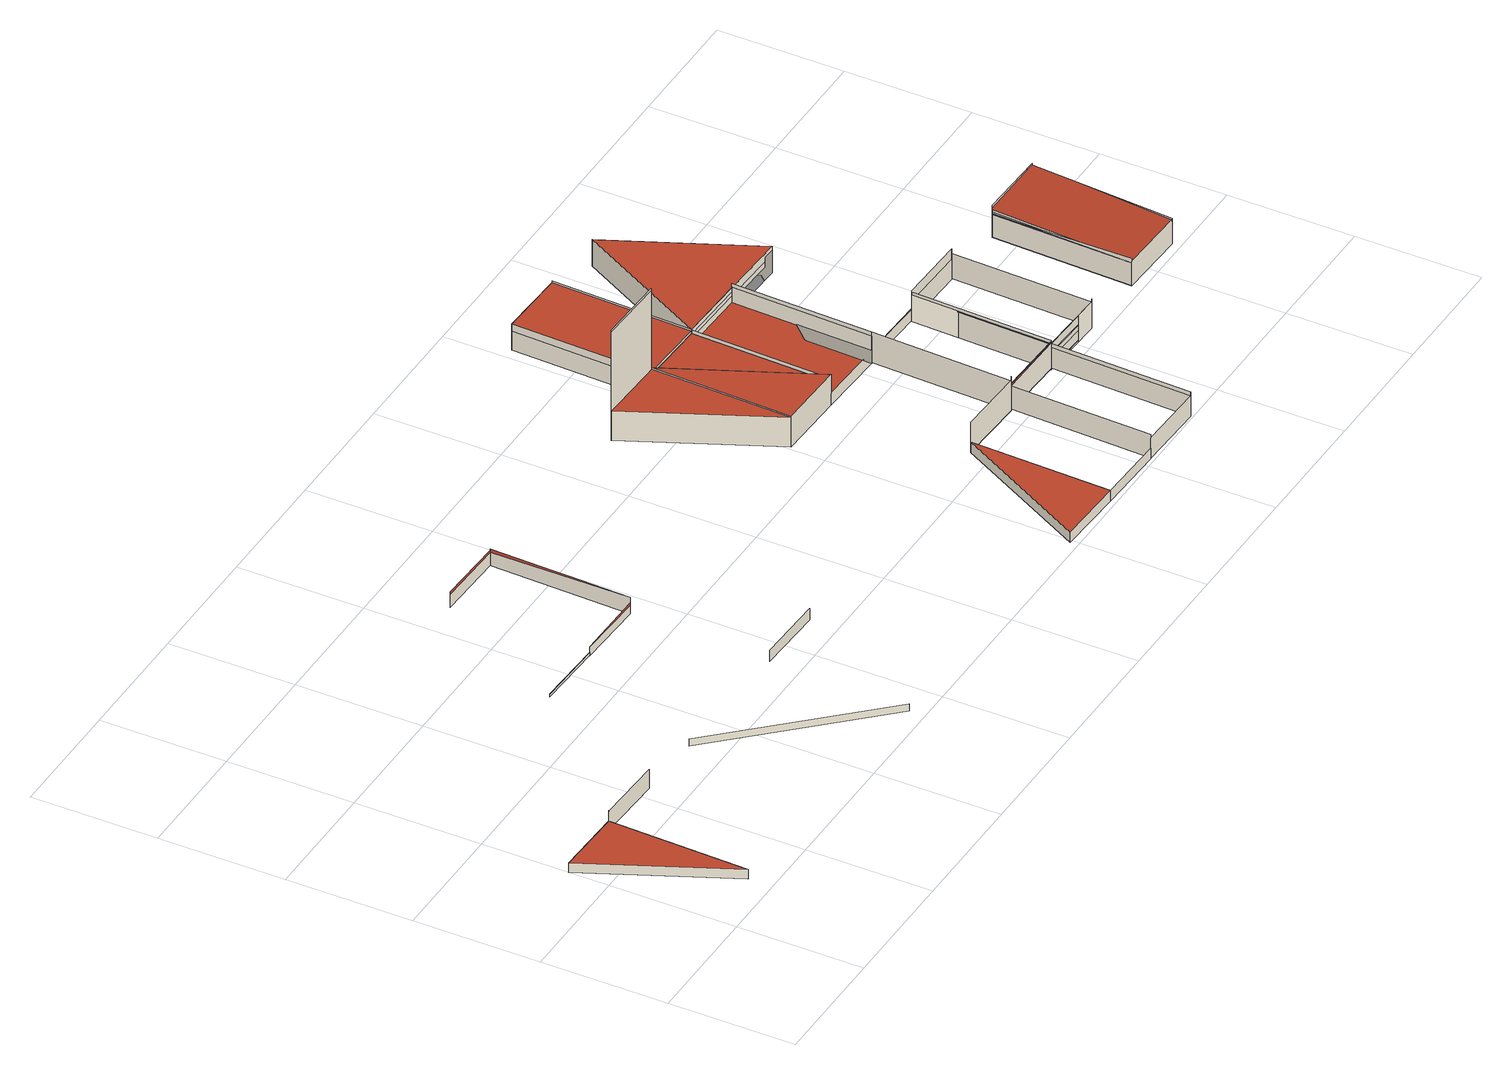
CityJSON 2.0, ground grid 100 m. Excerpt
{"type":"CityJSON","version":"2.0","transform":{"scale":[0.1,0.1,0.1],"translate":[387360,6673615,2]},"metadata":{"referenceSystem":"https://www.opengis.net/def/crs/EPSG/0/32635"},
"CityObjects":{
"building1":{"type":"Building","attributes":{"measuredHeight":21.5,"roofType":"3500;1000","storeysAboveGround":3,"yearOfConstruction":2009,"class":"Lämpö- ja kylmäenergian tuotantorakennukset","function":"Voimalaitosrakennukset","usage":"Lämpökeskus","VTJ_PRT":"103142257K","RATU":50423},"address":[{"CountryName":"Finland","LocalityName":"Helsinki","ThoroughfareNumber":"13","ThoroughfareName":"Vilhonvuorenkatu","PostalCode":"00540"}],"geometry":[{"type":"MultiSurface","lod":"2","boundaries":[[[0,1,2]],[[3,4,5,6,7]],[[8,1,0,9]],[[10,5,2]],[[5,10,6]],[[6,10,2]],[[3,7,11]],[[7,6,2]],[[3,12,4]],[[11,13,14,15]],[[8,9,11,15,11]],[[11,13,7]],[[11,12,3]],[[11,4,12]],[[2,5,4,7]],[[11,7,4]],[[8,11,7,2,1]],[[11,9,0,2,7]]],"semantics":{"surfaces":[{"type":"RoofSurface","ZMax":8,"Area":368.4,"ZMin":8,"ZMinASL":10.7,"RoofPitch":90,"ZMaxASL":10.7,"RoofOrientation":-1},{"type":"RoofSurface","ZMax":18,"Area":629.1,"ZMin":17.3,"ZMinASL":20,"RoofPitch":87.2,"ZMaxASL":20.7,"RoofOrientation":131.8},{"type":"WallSurface","ZMax":8,"ZMin":-0.1,"ZMinASL":3,"Area":186.1,"ZMaxASL":10.7},{"type":"WallSurface","ZMax":21.5,"ZMin":8,"ZMinASL":11,"Area":75.5,"ZMaxASL":24.1},{"type":"WallSurface","ZMax":21.5,"ZMin":17.6,"ZMinASL":20,"Area":13.1,"ZMaxASL":24.1},{"type":"WallSurface","ZMax":17.7,"ZMin":-0.1,"ZMinASL":3,"Area":143.8,"ZMaxASL":20.4},{"type":"WallSurface","ZMax":17.6,"ZMin":8,"ZMinASL":11,"Area":61,"ZMaxASL":20.3},{"type":"WallSurface","ZMax":21.5,"ZMin":17.7,"ZMinASL":20,"Area":21.4,"ZMaxASL":24.2},{"type":"WallSurface","ZMax":16.4,"ZMin":-0.1,"ZMinASL":3,"Area":114.9,"ZMaxASL":19},{"type":"GroundSurface","Area":1730.9,"ZMin":-0.1,"ZMinASL":2.6},{"type":"WallSurface","ZMax":17.3,"ZMin":-0.1,"ZMinASL":3,"Area":115.8,"ZMaxASL":20},{"type":"WallSurface","ZMax":21.5,"ZMin":-0.1,"ZMinASL":3,"Area":67.3,"ZMaxASL":24.2},{"type":"WallSurface","ZMax":21.5,"ZMin":-0.1,"ZMinASL":3,"Area":67.6,"ZMaxASL":24.2},{"type":"WallSurface","ZMax":18,"ZMin":8,"ZMinASL":11,"Area":178.8,"ZMaxASL":20.7},{"type":"WallSurface","ZMax":18,"ZMin":-0.1,"ZMinASL":3,"Area":252.4,"ZMaxASL":20.7},{"type":"WallSurface","ZMax":17.3,"ZMin":-0.1,"ZMinASL":3,"Area":682.7,"ZMaxASL":20},{"type":"WallSurface","ZMax":17.3,"ZMin":-0.1,"ZMinASL":3,"Area":877,"ZMaxASL":20}],"values":[0,1,2,3,4,3,5,6,7,8,9,10,11,12,13,14,15,16]}}]},
"building2":{"type":"Building","attributes":{"measuredHeight":97.2,"roofType":"1000","yearOfConstruction":2026,"usage":"Muu rakennus","RATU":0},"address":[{"CountryName":"Finland","LocalityName":"Helsinki"}]},
"building3":{"type":"Building","attributes":{"measuredHeight":3,"roofType":"1000","yearOfConstruction":2025,"usage":"Varastorakennus","RATU":0},"address":[{"CountryName":"Finland","LocalityName":"Helsinki"}],"geometry":[{"type":"MultiSurface","lod":"2","boundaries":[[[16,17,18,19]]],"semantics":{"surfaces":[{"type":"WallSurface","ZMax":3,"ZMin":0,"ZMinASL":3,"Area":7.4,"ZMaxASL":5.7}],"values":[0]}}]},
"building4":{"type":"Building","attributes":{"measuredHeight":9.9,"roofType":"1000","storeysAboveGround":2,"yearOfConstruction":2019,"class":"Energiansiirtorakennukset","function":"Voimalaitosrakennukset","usage":"Muu rakennus","VTJ_PRT":"1008670294","RATU":60911},"address":[{"CountryName":"Finland","LocalityName":"Helsinki","ThoroughfareNumber":"2","ThoroughfareName":"Parrukatu","PostalCode":"00540"}]},
"building5":{"type":"Building","attributes":{"measuredHeight":6.2,"roofType":"1000","storeysAboveGround":2,"yearOfConstruction":1979,"yearOfDemolition":2017,"function":"Kulkuneuvojen suoja- ja huoltorakennukset","VTJ_PRT":"103142249A","RATU":1915},"address":[{"CountryName":"Finland","LocalityName":"Helsinki"}],"geometry":[{"type":"MultiSurface","lod":"2","boundaries":[[[20,21,22,23]]],"semantics":{"surfaces":[{"type":"WallSurface"}],"values":[0]}}]},
"building6":{"type":"Building","attributes":{"measuredHeight":2.9,"roofType":"3200","yearOfConstruction":2012,"usage":"Parakki","RATU":0},"address":[{"CountryName":"Finland","LocalityName":"Helsinki"}],"geometry":[{"type":"MultiSurface","lod":"2","boundaries":[[[24,25,26]],[[27,26,25,28]]],"semantics":{"surfaces":[{"type":"RoofSurface","ZMax":2.9,"Area":8,"ZMin":2.5,"ZMinASL":5.8,"RoofPitch":72.1,"ZMaxASL":6.3,"RoofOrientation":7.4},{"type":"WallSurface","ZMax":2.5,"ZMin":0,"ZMinASL":3,"Area":18.1,"ZMaxASL":5.8}],"values":[0,1]}}]},
"building7":{"type":"Building","attributes":{"measuredHeight":9.7,"roofType":"3500","storeysAboveGround":2,"yearOfConstruction":1958,"class":"Teollisuus- ja pienteollisuustalot","function":"Teollisuus- ja pienteollisuustalot","usage":"Pienteollisuusrakennus","VTJ_PRT":"103142237X","RATU":1904},"address":[{"CountryName":"Finland","LocalityName":"Helsinki","ThoroughfareNumber":"1","ThoroughfareName":"Kaasutehtaankatu","PostalCode":"00540"}],"geometry":[{"type":"Solid","lod":"2","boundaries":[[[[29,30,31]],[[30,32,33,34,29]],[[31,29,34,29]],[[32,35,33]],[[29,30,29,34]],[[30,31,35,32]],[[35,31,29,34,33]]]],"semantics":{"surfaces":[{"type":"WallSurface"},{"type":"RoofSurface"}],"values":[[0,1,0,0,1,0,0]]}}]},
"building8":{"type":"Building","attributes":{"measuredHeight":7.7,"roofType":"1000","storeysAboveGround":2,"yearOfConstruction":1939,"class":"Muut kokoontumisrakennukset","function":"Muut kokoontumisrakennukset","usage":"Muu rakennus","VTJ_PRT":"103142238Y","RATU":1905},"address":[{"CountryName":"Finland","LocalityName":"Helsinki","ThoroughfareNumber":"1","ThoroughfareName":"Kaasutehtaankatu","PostalCode":"00540"}],"geometry":[{"type":"MultiSurface","lod":"2","boundaries":[[[36,37,38,39]]],"semantics":{"surfaces":[{"type":"WallSurface"}],"values":[0]}}]},
"building9":{"type":"Building","attributes":{"measuredHeight":9.7,"roofType":"1000","storeysAboveGround":3,"yearOfConstruction":2021,"yearOfDemolition":2021,"function":"Muut teollisuuden tuotantorakennukset","VTJ_PRT":"103142250B","RATU":1916},"address":[{"CountryName":"Finland","LocalityName":"Helsinki"}],"geometry":[{"type":"MultiSurface","lod":"2","boundaries":[[[40,41,42,43]]],"semantics":{"surfaces":[{"type":"WallSurface"}],"values":[0]}}]},
"building10":{"type":"Building","attributes":{"measuredHeight":14.3,"roofType":"3500","storeysAboveGround":4,"yearOfConstruction":1908,"class":"Muut kokoontumisrakennukset","function":"Teatterit, konsertti- ja kongressitalot, oopperat","usage":"Muu rakennus","VTJ_PRT":"103142233T","RATU":1900},"address":[{"CountryName":"Finland","LocalityName":"Helsinki","ThoroughfareNumber":"1","ThoroughfareName":"Kaasutehtaankatu","PostalCode":"00540"}],"geometry":[{"type":"Solid","lod":"2","boundaries":[[[[31,44,45,46,47]],[[48,45,44]],[[46,45,48,49]],[[50,47,46,49]],[[31,44,51,44]],[[52,53,54,55]],[[52,55,54,56]],[[31,47,50,44]],[[51,44,50,52,56]],[[50,49,48,52,55,52]],[[51,56,54,53]],[[44,51,53,52,48]]]],"semantics":{"surfaces":[{"type":"WallSurface"},{"type":"RoofSurface"},{"type":"GroundSurface"}],"values":[[0,0,1,1,2,1,1,0,0,0,0,0]]}}]},
"building11":{"type":"Building","attributes":{"measuredHeight":14.1,"roofType":"3500;3200","storeysAboveGround":2,"yearOfConstruction":1960,"class":"Toimistorakennukset","function":"Toimistorakennukset","usage":"Toimistorakennus","VTJ_PRT":"1031422489","RATU":1914},"address":[{"CountryName":"Finland","LocalityName":"Helsinki","ThoroughfareNumber":"1","ThoroughfareName":"Kaasutehtaankatu","PostalCode":"00540"}],"geometry":[{"type":"MultiSurface","lod":"2","boundaries":[[[57,58,59,60,61,62,63,64]],[[65,66,45]],[[67,45,66]],[[62,61,68,63,69,63]],[[59,70,69,71]],[[64,72,66]],[[58,52,73]],[[73,52,58,73,72,64]],[[70,66,69]],[[74,65,66]],[[55,74,66,75,76]],[[77,78,76,75]],[[52,59,57]],[[72,59,52]],[[52,57,73,58]],[[65,50,66]],[[65,74,79,80,81,79,45,65,45,67]],[[71,69,82,83,71,60,84,61,60]],[[81,78,77,85,79]],[[68,61,84,60,71,83,82,69,50,86,55,87,88,81,80,79,74,63]],[[65,67,66]],[[77,65,66]],[[58,73,64,66]],[[58,73,64,63,69,66]],[[59,58,57]],[[85,77,75,79]],[[79,75,66,45]],[[66,70,59,72]],[[66,72,52,58]],[[63,74,66]],[[71,60,59]],[[58,66,73]],[[69,63,66]],[[66,50,69]],[[72,73,66]],[[57,52,57,64,73]],[[88,87,55,86,50,65,77,65,74,55,76,78,81]]],"semantics":{"surfaces":[{"type":"WallSurface"},{"type":"RoofSurface"}],"values":[0,0,0,1,0,0,1,1,0,0,0,0,1,1,1,0,1,1,0,0,0,0,0,0,1,1,0,0,0,0,1,0,0,0,0,1,1]}}]},
"building12":{"type":"Building","attributes":{"measuredHeight":9,"roofType":"1000","storeysAboveGround":3,"yearOfConstruction":2015,"class":"Yleissivistävien oppilaitosten rakennukset","function":"Peruskoulut, lukiot ja muut","usage":"Opetusrakennus","VTJ_PRT":"1019028900","RATU":61059},"address":[{"CountryName":"Finland","LocalityName":"Helsinki","ThoroughfareNumber":"1","ThoroughfareName":"Polariksenkatu","PostalCode":"00540"}],"geometry":[{"type":"MultiSurface","lod":"2","boundaries":[[[89,90,91,92]],[[89,93,94,92]],[[92,91,92,91,92,94,95]],[[93,96,95,94]],[[96,93,89,90,89,90,89]],[[96,89,92,95]]],"semantics":{"surfaces":[{"type":"WallSurface"},{"type":"GroundSurface"},{"type":"RoofSurface"}],"values":[0,0,1,0,2,0]}}]},
"building13":{"type":"Building","attributes":{"measuredHeight":93.9,"roofType":"1000","storeysAboveGround":21,"yearOfConstruction":2023,"class":"Asuinkerrostalot","function":"Muut kerrostalot","usage":"Asuinrakennus","VTJ_PRT":"1039719628","RATU":71231},"address":[{"CountryName":"Finland","LocalityName":"Helsinki","ThoroughfareNumber":"3","ThoroughfareName":"Hermannin rantatie","PostalCode":"00540"}],"geometry":[{"type":"MultiSurface","lod":"2","boundaries":[[[97,98,99]],[[100,101,102,98]],[[97,98,102]],[[101,103,97,102]],[[97,103,101,100,98]]],"semantics":{"surfaces":[{"type":"WallSurface","ZMax":92.5,"ZMin":0,"ZMinASL":4,"Area":341.3,"ZMaxASL":96.2},{"type":"WallSurface","ZMax":93.9,"ZMin":92.5,"ZMinASL":96,"Area":34.6,"ZMaxASL":97.6},{"type":"WallSurface","ZMax":93.9,"ZMin":0,"ZMinASL":4,"Area":800.2,"ZMaxASL":97.6},{"type":"WallSurface","ZMax":93.9,"ZMin":0,"ZMinASL":4,"Area":2327.1,"ZMaxASL":97.6},{"type":"WallSurface","ZMax":93.9,"ZMin":0,"ZMinASL":4,"Area":2808.5,"ZMaxASL":97.6}],"values":[0,1,2,3,4]}}]},
"building14":{"type":"Building","attributes":{"measuredHeight":2.5,"roofType":"1000","yearOfConstruction":2018,"yearOfDemolition":2018,"RATU":0},"address":[{"CountryName":"Finland","LocalityName":"Helsinki"}]},
"building15":{"type":"Building","attributes":{"measuredHeight":25.8,"roofType":"1000","storeysAboveGround":7,"yearOfConstruction":2013,"class":"Asuinkerrostalot","function":"Muut kerrostalot","usage":"Asuinrakennus","VTJ_PRT":"101589033K","RATU":57968},"address":[{"CountryName":"Finland","LocalityName":"Helsinki","ThoroughfareNumber":"1","ThoroughfareName":"Antareksenkatu","PostalCode":"00540"}],"geometry":[{"type":"Solid","lod":"2","boundaries":[[[[104,105,106]],[[107,106,108,105]],[[109,104,110,107,111,112]],[[104,106,107,110]],[[104,107,105]],[[106,113,114,112]],[[111,107,113,106,112]],[[106,105,108]],[[104,109,114,113,107]],[[109,112,114]]]],"semantics":{"surfaces":[{"type":"WallSurface"}],"values":[[0,0,0,0,0,0,0,0,0,0]]}}]},
"building16":{"type":"Building","attributes":{"measuredHeight":20,"roofType":"1000","storeysAboveGround":6,"yearOfConstruction":2012,"class":"Asuinkerrostalot","function":"Muut kerrostalot","usage":"Asuinrakennus","VTJ_PRT":"103151890A","RATU":57818},"address":[{"CountryName":"Finland","LocalityName":"Helsinki","ThoroughfareNumber":"3","ThoroughfareName":"Antareksenkatu","PostalCode":"00540"}],"geometry":[{"type":"Solid","lod":"2","boundaries":[[[[115,116,117,118]],[[119,117,116,120]],[[118,119,120,115]],[[118,117,119]],[[115,120,116]]]],"semantics":{"surfaces":[{"type":"WallSurface"}],"values":[[0,0,0,0,0]]}}]},
"building17":{"type":"Building","attributes":{"measuredHeight":2.5,"roofType":"1000","yearOfConstruction":2020,"yearOfDemolition":2025,"usage":"Muu rakennus","RATU":0},"address":[{"CountryName":"Finland","LocalityName":"Helsinki"}],"geometry":[{"type":"MultiSurface","lod":"2","boundaries":[[[121,122,121,123]]],"semantics":{"surfaces":[{"type":"WallSurface"}],"values":[0]}}]},
"building18":{"type":"Building","attributes":{"measuredHeight":29.8,"roofType":"1000","storeysAboveGround":8,"yearOfConstruction":2015,"class":"Asuinkerrostalot","function":"Muut kerrostalot","usage":"Asuinrakennus","VTJ_PRT":"101902888X","RATU":60684},"address":[{"CountryName":"Finland","LocalityName":"Helsinki","ThoroughfareNumber":"8","ThoroughfareName":"Arielinkatu","PostalCode":"00540"}],"geometry":[{"type":"MultiSurface","lod":"2","boundaries":[[[124,125,126]],[[124,127,128,129,130]],[[130,126,124]],[[124,129,126]],[[126,130,129]],[[131,132,129,124]],[[131,124,127,124]],[[124,129,128,127]],[[131,124,126,129,132]]],"semantics":{"surfaces":[{"type":"WallSurface"},{"type":"GroundSurface"}],"values":[0,0,0,0,0,0,1,0,0]}}]},
"building19":{"type":"Building","attributes":{"measuredHeight":20.3,"roofType":"1000","storeysAboveGround":6,"yearOfConstruction":2012,"class":"Asuinkerrostalot","function":"Muut kerrostalot","usage":"Asuinrakennus","VTJ_PRT":"103151890A","RATU":57818},"address":[{"CountryName":"Finland","LocalityName":"Helsinki","ThoroughfareNumber":"3","ThoroughfareName":"Antareksenkatu","PostalCode":"00540"}],"geometry":[{"type":"MultiSurface","lod":"2","boundaries":[[[133,116,120]]],"semantics":{"surfaces":[{"type":"WallSurface"}],"values":[0]}}]},
"building20":{"type":"Building","attributes":{"measuredHeight":3.4,"roofType":"1000","yearOfConstruction":2011,"usage":"Muuntamo","RATU":0},"address":[{"CountryName":"Finland","LocalityName":"Helsinki"}],"geometry":[{"type":"MultiSurface","lod":"2","boundaries":[[[134,135,136]]],"semantics":{"surfaces":[{"type":"WallSurface","ZMax":3.4,"ZMin":0,"ZMinASL":5,"Area":8.1,"ZMaxASL":8.1}],"values":[0]}}]},
"building21":{"type":"Building","attributes":{"measuredHeight":21.2,"roofType":"1000","storeysAboveGround":5,"yearOfConstruction":2013,"class":"Asuinkerrostalot","function":"Luhtitalot","usage":"Asuinrakennus","VTJ_PRT":"103423482B","RATU":59082},"address":[{"CountryName":"Finland","LocalityName":"Helsinki","ThoroughfareNumber":"4","ThoroughfareName":"Junonkatu","PostalCode":"00540"}],"geometry":[{"type":"MultiSurface","lod":"2","boundaries":[[[137,138,139,140,141,142,141]],[[137,141,143,144]],[[144,137,144,137,144,137,138,137]],[[140,139,145,141]],[[141,146,141,145,137]],[[137,141,140,138]],[[141,143,141,140,141,140,141,143,141,143]],[[142,141,137]],[[137,145,139,138]]],"semantics":{"surfaces":[{"type":"WallSurface"},{"type":"GroundSurface"},{"type":"RoofSurface"}],"values":[0,0,1,0,0,0,2,0,0]}}]},
"building22":{"type":"Building","attributes":{"measuredHeight":30.9,"roofType":"1000;2100;3500","storeysAboveGround":4,"yearOfConstruction":2018,"class":"Kauppakeskukset ja liike- ja tavaratalot","function":"Liike- ja tavaratalot, kauppakeskukset","usage":"Liikerakennus","VTJ_PRT":"103201974X","RATU":59766},"address":[{"CountryName":"Finland","LocalityName":"Helsinki","ThoroughfareNumber":"5","ThoroughfareName":"Hermannin rantatie","PostalCode":"00580"}],"geometry":[{"type":"MultiSurface","lod":"2","boundaries":[[[147,148,149,150]],[[151,152,153]],[[154,155,156,157]],[[158,159,160,161,162,163,164,165]],[[166,167,168,169]],[[170,165,171]],[[165,153,158,159]],[[172,173,174]],[[175,176,177,178,179]],[[180,157,170,181,182]],[[162,161,183,184,185,186]],[[187,188,189,190,151]],[[191,192,193]],[[159,158,194]],[[182,195,196,197]],[[162,186,176]],[[191,198,199,169]],[[186,185,184,200,201,176]],[[150,149,202]],[[180,197,172,174]],[[203,171,165,164]],[[158,165,170,157]],[[204,202,158,165]],[[205,154,157,158,157,180,174,206,207,208,158,209,190]],[[210,211,212,175,179,178,207,206]],[[157,213,202,158]],[[176,211,214]],[[176,175,179,177]],[[182,197,180]],[[202,215,202,213]],[[181,195,182]],[[216,217,218,192]],[[211,176,201,200]],[[219,220,206]],[[221,204,165]],[[155,154,205,190,189,222,167,166,223,198,191,193,192,224,225,216]],[[155,147,150,156]],[[187,151,153,226]],[[216,192,148,147,155]],[[167,222,162,168]],[[203,211,200,210,206]],[[174,173,219,206]],[[163,162,176]],[[164,163,214,211,203]],[[157,156,227]],[[169,199,223,166]],[[163,176,214]],[[196,219,173,172]],[[220,171,203,206]],[[208,228,194,158]],[[197,196,172]],[[209,152,151,190]],[[227,156,213,229]],[[219,171,220]],[[158,153,152,209]],[[183,161,160,212,211]],[[150,202,213,156]],[[221,202,204]],[[200,184,211,210]],[[219,196,171]],[[227,229,213,157]],[[202,169,199,169,168,162,161,226,153,158]],[[222,189,188,161]],[[222,161,162]],[[159,230,179,175,179,175]],[[177,179,230,228,208,207,178]],[[195,181,170,171,196]],[[226,161,188,187]],[[215,148,192,191,169,202]],[[159,194,228,230]],[[216,225,224,192,218,217]],[[198,223,199]],[[148,215,202,149]],[[202,221,165,158]],[[160,159,175,212]],[[183,211,184]]],"semantics":{"surfaces":[{"type":"WallSurface"},{"type":"RoofSurface"},{"type":"GroundSurface"}],"values":[0,1,0,0,0,1,0,0,0,0,1,0,0,0,0,1,0,0,0,0,0,0,0,2,0,0,0,0,0,1,1,0,1,0,0,0,1,0,0,1,0,0,1,0,0,0,1,0,0,0,1,0,0,0,0,0,0,0,1,0,0,0,1,1,1,0,0,0,0,0,0,1,0,0,0,0]}}]},
"building23":{"type":"Building","attributes":{"measuredHeight":21.8,"roofType":"1000","storeysAboveGround":6,"yearOfConstruction":2015,"class":"Asuinkerrostalot","function":"Muut kerrostalot","usage":"Asuinrakennus","VTJ_PRT":"101902887W","RATU":60683},"address":[{"CountryName":"Finland","LocalityName":"Helsinki","ThoroughfareNumber":"1","ThoroughfareName":"Junonkatu","PostalCode":"00540"}],"geometry":[{"type":"Solid","lod":"2","boundaries":[[[[231,232,233]],[[231,233,234]],[[235,234,232]],[[231,234,235,236]],[[232,234,233]],[[231,236,235,232]]]],"semantics":{"surfaces":[{"type":"WallSurface"},{"type":"RoofSurface"}],"values":[[0,0,1,0,0,0]]}}]},
"building24":{"type":"Building","attributes":{"measuredHeight":23.7,"roofType":"1000","storeysAboveGround":6,"yearOfConstruction":2015,"class":"Asuinkerrostalot","function":"Muut kerrostalot","usage":"Asuinrakennus","VTJ_PRT":"101902887W","RATU":60683},"address":[{"CountryName":"Finland","LocalityName":"Helsinki","ThoroughfareNumber":"1","ThoroughfareName":"Junonkatu","PostalCode":"00540"}],"geometry":[{"type":"Solid","lod":"2","boundaries":[[[[237,238,239,130,240]],[[239,241,242,243,130]],[[242,241,238]],[[243,244,130]],[[238,243,242]],[[241,239,238]],[[130,244,240]],[[238,237,240,244,243]]]],"semantics":{"surfaces":[{"type":"WallSurface"},{"type":"RoofSurface"}],"values":[[0,1,0,1,0,0,0,0]]}}]},
"building25":{"type":"Building","attributes":{"measuredHeight":11.9,"roofType":"1000","storeysAboveGround":3,"yearOfConstruction":2014,"class":"Omakotitalot","function":"Yhden asunnon talot","usage":"Asuinrakennus","VTJ_PRT":"1022464353","RATU":59379},"address":[{"CountryName":"Finland","LocalityName":"Helsinki","ThoroughfareNumber":"8","ThoroughfareName":"Antareksenkatu","PostalCode":"00540"}],"geometry":[{"type":"Solid","lod":"2","boundaries":[[[[245,246,247]],[[247,246,248]],[[245,247,248]],[[248,246,245]]]],"semantics":{"surfaces":[{"type":"WallSurface"}],"values":[[0,0,0,0]]}}]},
"building26":{"type":"Building","attributes":{"measuredHeight":0.1,"roofType":"1000","storeysAboveGround":2,"yearOfConstruction":2019,"class":"Lasten päiväkodit","function":"Lasten päiväkodit","usage":"Päiväkoti","VTJ_PRT":"1037724446","RATU":68091},"address":[{"CountryName":"Finland","LocalityName":"Helsinki","ThoroughfareNumber":"6","ThoroughfareName":"Arielinkatu","PostalCode":"00540"}],"geometry":[{"type":"Solid","lod":"2","boundaries":[[[[249,250,251,252,253]],[[251,254,250,252]],[[250,254,250,249]],[[250,254,251]],[[253,252,250,249]]]],"semantics":{"surfaces":[{"type":"WallSurface"},{"type":"RoofSurface"}],"values":[[0,1,0,1,0]]}}]},
"building27":{"type":"Building","attributes":{"measuredHeight":11.8,"roofType":"1000","storeysAboveGround":3,"yearOfConstruction":2014,"class":"Omakotitalot","function":"Yhden asunnon talot","usage":"Asuinrakennus","VTJ_PRT":"1022464375","RATU":59381},"address":[{"CountryName":"Finland","LocalityName":"Helsinki","ThoroughfareNumber":"12","ThoroughfareName":"Antareksenkatu","PostalCode":"00540"}],"geometry":[{"type":"MultiSurface","lod":"2","boundaries":[[[255,256,257,246,258]],[[257,256,247,246]],[[258,246,247,256,255]]],"semantics":{"surfaces":[{"type":"WallSurface"}],"values":[0,0,0]}}]},
"building28":{"type":"Building","attributes":{"measuredHeight":20.7,"roofType":"1000","storeysAboveGround":6,"yearOfConstruction":2013,"class":"Asuinkerrostalot","function":"Muut kerrostalot","usage":"Asuin- ja liikerakennus","VTJ_PRT":"103305566L","RATU":58676},"address":[{"CountryName":"Finland","LocalityName":"Helsinki","ThoroughfareNumber":"4","ThoroughfareName":"Antareksenkatu","PostalCode":"00540"}],"geometry":[{"type":"MultiSurface","lod":"2","boundaries":[[[259,260,261]],[[259,260,262]],[[263,264,265,264,265,264]],[[266,259,267,264,263]],[[266,263,264]],[[259,266,264,265,264,265,264,267]],[[266,263,262,259]]],"semantics":{"surfaces":[{"type":"WallSurface"}],"values":[0,0,0,0,0,0,0]}}]},
"building29":{"type":"Building","attributes":{"measuredHeight":11.9,"roofType":"1000","storeysAboveGround":3,"yearOfConstruction":2014,"class":"Omakotitalot","function":"Yhden asunnon talot","usage":"Asuinrakennus","VTJ_PRT":"1022464364","RATU":59380},"address":[{"CountryName":"Finland","LocalityName":"Helsinki","ThoroughfareNumber":"10","ThoroughfareName":"Antareksenkatu","PostalCode":"00540"}],"geometry":[{"type":"MultiSurface","lod":"2","boundaries":[[[268,256,247,246,245]],[[246,247,245]],[[245,247,256,268]]],"semantics":{"surfaces":[{"type":"WallSurface"}],"values":[0,0,0]}}]},
"building30":{"type":"Building","attributes":{"measuredHeight":11.8,"roofType":"1000","storeysAboveGround":3,"yearOfConstruction":2014,"class":"Omakotitalot","function":"Yhden asunnon talot","usage":"Asuinrakennus","VTJ_PRT":"1022464386","RATU":59382},"address":[{"CountryName":"Finland","LocalityName":"Helsinki","ThoroughfareNumber":"14","ThoroughfareName":"Antareksenkatu","PostalCode":"00540"}],"geometry":[{"type":"MultiSurface","lod":"2","boundaries":[[[256,257,268]],[[268,257,246,245]],[[245,246,257,256,268]]],"semantics":{"surfaces":[{"type":"WallSurface"}],"values":[0,0,0]}}]},
"building31":{"type":"Building","attributes":{"measuredHeight":0,"roofType":"1000","yearOfConstruction":2019,"usage":"Varastorakennus","RATU":0},"address":[{"CountryName":"Finland","LocalityName":"Helsinki"}],"geometry":[{"type":"MultiSurface","lod":"2","boundaries":[[[269,270,271]]],"semantics":{"surfaces":[{"type":"WallSurface"}],"values":[0]}}]},
"building32":{"type":"Building","attributes":{"measuredHeight":25.6,"roofType":"1000;2100;3200","storeysAboveGround":6,"yearOfConstruction":2012,"class":"Asuinkerrostalot","function":"Muut kerrostalot","usage":"Asuinrakennus","VTJ_PRT":"1031518888","RATU":57729},"address":[{"CountryName":"Finland","LocalityName":"Helsinki","ThoroughfareNumber":"16","ThoroughfareName":"Leonkatu","PostalCode":"00540"}],"geometry":[{"type":"MultiSurface","lod":"2","boundaries":[[[272,273,272,274]],[[275,276,272]],[[277,278,279,275]],[[277,278,277,280]],[[281,282,283]],[[275,284,285,286,277,274,272,273,287]],[[275,287,273,288,289,276]],[[279,281,283,262]],[[279,262,283]],[[290,278,277]],[[277,275,287,275]],[[286,285,284]],[[281,288,282]],[[276,289,288,281,279,283]],[[285,284,275]],[[274,277,275,272]],[[278,277,286,284,279]],[[276,283,262,283,282,288,273,272]],[[275,279,284]]],"semantics":{"surfaces":[{"type":"GroundSurface"},{"type":"WallSurface"},{"type":"RoofSurface"}],"values":[0,1,1,1,2,1,1,2,1,1,2,1,2,1,2,1,2,1,1]}}]},
"building33":{"type":"Building","attributes":{"measuredHeight":11.9,"roofType":"1000","storeysAboveGround":3,"yearOfConstruction":2013,"class":"Omakotitalot","function":"Yhden asunnon talot","usage":"Asuinrakennus","VTJ_PRT":"102553046S","RATU":59383},"address":[{"CountryName":"Finland","LocalityName":"Helsinki","ThoroughfareNumber":"16","ThoroughfareName":"Antareksenkatu","PostalCode":"00540"}],"geometry":[{"type":"MultiSurface","lod":"2","boundaries":[[[256,257,268]]],"semantics":{"surfaces":[{"type":"WallSurface"}],"values":[0]}}]},
"building34":{"type":"Building","attributes":{"measuredHeight":26.2,"roofType":"1000","storeysAboveGround":8,"yearOfConstruction":2012,"class":"Asuinkerrostalot","function":"Muut kerrostalot","usage":"Asuinrakennus","VTJ_PRT":"1030141204","RATU":58302},"address":[{"CountryName":"Finland","LocalityName":"Helsinki","ThoroughfareNumber":"2","ThoroughfareName":"Arielinkatu","PostalCode":"00540"}],"geometry":[{"type":"Solid","lod":"2","boundaries":[[[[291,292,293,294,295]],[[291,295,296]],[[292,294,293]],[[294,293,296,295]],[[292,291,296,293,297]],[[292,297,293,294]],[[292,293,297,293]]]],"semantics":{"surfaces":[{"type":"WallSurface"}],"values":[[0,0,0,0,0,0,0]]}}]},
"building35":{"type":"Building","attributes":{"measuredHeight":24.5,"roofType":"1000","storeysAboveGround":6,"yearOfConstruction":2012,"class":"Asuinkerrostalot","function":"Muut kerrostalot","usage":"Asuinrakennus","VTJ_PRT":"1031518877","RATU":57728},"address":[{"CountryName":"Finland","LocalityName":"Helsinki","ThoroughfareNumber":"10","ThoroughfareName":"Capellan puistotie","PostalCode":"00540"}],"geometry":[{"type":"MultiSurface","lod":"2","boundaries":[[[298,277,299,300]],[[298,301,277,301]],[[298,300,299,277,301]]],"semantics":{"surfaces":[{"type":"WallSurface"}],"values":[0,0,0]}}]},
"building36":{"type":"Building","attributes":{"measuredHeight":121.9,"roofType":"1000","storeysAboveGround":28,"yearOfConstruction":2021,"class":"Asuinkerrostalot","function":"Muut kerrostalot","usage":"Asuinrakennus","VTJ_PRT":"1028407651","RATU":62010},"address":[{"CountryName":"Finland","LocalityName":"Helsinki","ThoroughfareNumber":"10","ThoroughfareName":"Englantilaisaukio","PostalCode":"00580"}]},
"building37":{"type":"Building","attributes":{"measuredHeight":2,"roofType":"2100","yearOfConstruction":2013,"usage":"Varastorakennus"},"address":[{"CountryName":"Finland","LocalityName":"Helsinki"}],"geometry":[{"type":"MultiSurface","lod":"2","boundaries":[[[302,303,304]]],"semantics":{"surfaces":[{"type":"WallSurface"}],"values":[0]}}]},
"building38":{"type":"Building","attributes":{"measuredHeight":2,"roofType":"2100","yearOfConstruction":2013,"usage":"Varastorakennus"},"address":[{"CountryName":"Finland","LocalityName":"Helsinki"}],"geometry":[{"type":"Solid","lod":"2","boundaries":[[[[305,303,306]],[[302,303,305]],[[302,305,306]],[[303,302,306]]]],"semantics":{"surfaces":[{"type":"WallSurface"},{"type":"RoofSurface"}],"values":[[0,1,0,0]]}}]},
"building39":{"type":"Building","attributes":{"measuredHeight":3,"roofType":"1000","yearOfConstruction":2013,"usage":"Varastorakennus"},"address":[{"CountryName":"Finland","LocalityName":"Helsinki"}]},
"building40":{"type":"Building","attributes":{"measuredHeight":10,"roofType":"1000","yearOfConstruction":2023,"usage":"Parakki","RATU":0},"address":[{"CountryName":"Finland","LocalityName":"Helsinki"}]},
"building41":{"type":"Building","attributes":{"measuredHeight":27.1,"roofType":"2110;9993;1000","storeysAboveGround":8,"yearOfConstruction":2013,"class":"Asuinkerrostalot","function":"Muut kerrostalot","usage":"Asuinrakennus","VTJ_PRT":"103023724X","RATU":58145},"address":[{"CountryName":"Finland","LocalityName":"Helsinki","ThoroughfareNumber":"7","ThoroughfareName":"Capellan puistotie","PostalCode":"00540"}],"geometry":[{"type":"MultiSurface","lod":"2","boundaries":[[[307,308,309,310,311]],[[307,312,307,309,313,309]],[[314,315,316,317,318]],[[314,319,320,315]],[[319,321,320]],[[322,323,324]],[[325,326,324]],[[326,327,324]],[[322,311,328]],[[311,310,309]],[[309,308,324]],[[308,307,324]],[[315,320,316]],[[316,320,318]],[[329,307,324]],[[312,307,324]],[[309,313,324]],[[317,316,318]],[[311,330,324]],[[330,331,324]],[[324,323,318,317,318,320,332]],[[333,329,324]],[[334,335,310,324]],[[334,327,326,325,314,318,323,322,328]],[[324,332,336,314,325]],[[324,310,311]],[[333,324,331]],[[324,307,309]],[[335,334,328]],[[327,334,324]],[[324,307,311,322]],[[332,320,321,337]],[[332,315,338,336]],[[315,332,338]],[[338,332,337]],[[331,330,311,333]],[[329,333,311,309,307]],[[335,328,311,310]],[[337,321,319,314,336,338]]],"semantics":{"surfaces":[{"type":"RoofSurface","ZMax":27.1,"Area":244.2,"ZMin":23.5,"ZMinASL":27.2,"RoofPitch":83.4,"ZMaxASL":30.8,"RoofOrientation":26.8},{"type":"RoofSurface","ZMax":27.1,"Area":463.8,"ZMin":25.3,"ZMinASL":28.9,"RoofPitch":83.2,"ZMaxASL":30.8,"RoofOrientation":29.6},{"type":"RoofSurface","ZMax":19.8,"Area":33,"ZMin":19.4,"ZMinASL":23.1,"RoofPitch":84.8,"ZMaxASL":23.4,"RoofOrientation":198.2},{"type":"WallSurface","ZMax":20.2,"ZMin":19.4,"ZMinASL":23,"Area":3.5,"ZMaxASL":23.9},{"type":"WallSurface","ZMax":20.2,"ZMin":19.8,"ZMinASL":23,"Area":2.6,"ZMaxASL":23.9},{"type":"WallSurface","ZMax":23.4,"ZMin":0,"ZMinASL":4,"Area":8.9,"ZMaxASL":27.1},{"type":"WallSurface","ZMax":21.9,"ZMin":0,"ZMinASL":4,"Area":95.3,"ZMaxASL":25.6},{"type":"WallSurface","ZMax":22.5,"ZMin":0,"ZMinASL":4,"Area":94.9,"ZMaxASL":26.1},{"type":"WallSurface","ZMax":23.5,"ZMin":23.1,"ZMinASL":27,"Area":0.3,"ZMaxASL":27.2},{"type":"WallSurface","ZMax":27.1,"ZMin":23.6,"ZMinASL":27,"Area":1,"ZMaxASL":30.8},{"type":"WallSurface","ZMax":27.1,"ZMin":0,"ZMinASL":4,"Area":359.8,"ZMaxASL":30.8},{"type":"WallSurface","ZMax":25.8,"ZMin":0,"ZMinASL":4,"Area":62.9,"ZMaxASL":29.4},{"type":"WallSurface","ZMax":19.8,"ZMin":19.6,"ZMinASL":23,"Area":0.2,"ZMaxASL":23.5},{"type":"WallSurface","ZMax":19.8,"ZMin":19.4,"ZMinASL":23,"Area":0,"ZMaxASL":23.5},{"type":"WallSurface","ZMax":25.5,"ZMin":0,"ZMinASL":4,"Area":162.7,"ZMaxASL":29.2},{"type":"WallSurface","ZMax":25.6,"ZMin":0,"ZMinASL":4,"Area":67.3,"ZMaxASL":29.2},{"type":"WallSurface","ZMax":27.1,"ZMin":0,"ZMinASL":4,"Area":15.2,"ZMaxASL":30.8},{"type":"WallSurface","ZMax":19.6,"ZMin":19.4,"ZMinASL":23,"Area":0.1,"ZMaxASL":23.3},{"type":"WallSurface","ZMax":24,"ZMin":0,"ZMinASL":4,"Area":108.7,"ZMaxASL":27.6},{"type":"WallSurface","ZMax":24.4,"ZMin":0,"ZMinASL":4,"Area":106.5,"ZMaxASL":28},{"type":"WallSurface","ZMax":23.4,"ZMin":0,"ZMinASL":4,"Area":713.6,"ZMaxASL":27},{"type":"WallSurface","ZMax":24.9,"ZMin":0,"ZMinASL":4,"Area":65.8,"ZMaxASL":28.6},{"type":"WallSurface","ZMax":23.7,"ZMin":0,"ZMinASL":4,"Area":244.5,"ZMaxASL":27.3},{"type":"RoofSurface","ZMax":23.4,"Area":450,"ZMin":19.4,"ZMinASL":23.1,"RoofPitch":82.8,"ZMaxASL":27.1,"RoofOrientation":18.1},{"type":"WallSurface","ZMax":21.4,"ZMin":0,"ZMinASL":4,"Area":599.8,"ZMaxASL":25},{"type":"WallSurface","ZMax":23.7,"ZMin":0,"ZMinASL":4,"Area":62.3,"ZMaxASL":27.3},{"type":"WallSurface","ZMax":24.8,"ZMin":0,"ZMinASL":4,"Area":112.7,"ZMaxASL":28.5},{"type":"WallSurface","ZMax":27.1,"ZMin":0,"ZMinASL":4,"Area":426.5,"ZMaxASL":30.8},{"type":"WallSurface","ZMax":23.1,"ZMin":22.6,"ZMinASL":26,"Area":0.3,"ZMaxASL":26.7},{"type":"WallSurface","ZMax":22.7,"ZMin":0,"ZMinASL":4,"Area":32.4,"ZMaxASL":26.3},{"type":"WallSurface","ZMax":25.6,"ZMin":0,"ZMinASL":4,"Area":512.7,"ZMaxASL":29.2},{"type":"WallSurface","ZMax":20.4,"ZMin":0,"ZMinASL":4,"Area":52.3,"ZMaxASL":24},{"type":"WallSurface","ZMax":21.4,"ZMin":0,"ZMinASL":4,"Area":49.4,"ZMaxASL":25.1},{"type":"WallSurface","ZMax":21.4,"ZMin":0,"ZMinASL":4,"Area":283.4,"ZMaxASL":25.1},{"type":"WallSurface","ZMax":21.4,"ZMin":0,"ZMinASL":4,"Area":200.6,"ZMaxASL":25.1},{"type":"RoofSurface","ZMax":24.8,"Area":33.5,"ZMin":23.5,"ZMinASL":27.2,"RoofPitch":84.5,"ZMaxASL":28.5,"RoofOrientation":352.6},{"type":"RoofSurface","ZMax":27.1,"Area":132.3,"ZMin":23.6,"ZMinASL":27.2,"RoofPitch":83.1,"ZMaxASL":30.8,"RoofOrientation":30.9},{"type":"RoofSurface","ZMax":23.7,"Area":69.8,"ZMin":22.6,"ZMinASL":26.2,"RoofPitch":83.1,"ZMaxASL":27.3,"RoofOrientation":26.9},{"type":"RoofSurface","ZMax":21.4,"Area":247.4,"ZMin":19.4,"ZMinASL":23.1,"RoofPitch":82,"ZMaxASL":25.1,"RoofOrientation":192.2}],"values":[0,1,2,3,4,5,6,7,8,9,10,11,12,13,14,15,16,17,18,19,20,21,22,23,24,25,26,27,28,29,30,31,32,33,34,35,36,37,38]}}]},
"building42":{"type":"Building","attributes":{"measuredHeight":3.4,"roofType":"1000","storeysAboveGround":1,"class":"Ravintolarakennukset ja vastaavat liikerakennukset","usage":"Liikerakennus","VTJ_PRT":"104118006B","RATU":73463},"address":[{"CountryName":"Finland","LocalityName":"Helsinki"}]},
"building43":{"type":"Building","attributes":{"measuredHeight":27.5,"roofType":"1000;9993;2100","storeysAboveGround":8,"yearOfConstruction":2013,"class":"Asuinkerrostalot","function":"Muut kerrostalot","usage":"Asuinrakennus","VTJ_PRT":"103023724X","RATU":58145},"address":[{"CountryName":"Finland","LocalityName":"Helsinki","ThoroughfareNumber":"7","ThoroughfareName":"Capellan puistotie","PostalCode":"00540"}],"geometry":[{"type":"Solid","lod":"2","boundaries":[[[[339,340,341,342,343,344,345]],[[343,346,347,344]],[[348,349,342,341]],[[350,351,352,346,343,353,354,355,356,357,358,359,357,360,361]],[[362,360,363,364,365,366,367,368,369,370,358,371,357]],[[358,370,372,373,374]],[[340,339,375]],[[339,345,375]],[[349,348,375]],[[348,341,375]],[[352,351,376]],[[351,350,376]],[[361,360,377]],[[360,357,377]],[[357,359,377]],[[377,357,356,378]],[[378,356,355,375]],[[355,354,375]],[[354,353,375]],[[353,343,375]],[[357,371,377]],[[369,368,377]],[[368,367,377]],[[367,366,377]],[[366,365,377]],[[365,364,377]],[[364,363,377]],[[363,360,377]],[[360,362,377]],[[362,357,377]],[[374,373,377]],[[373,372,377]],[[358,374,377]],[[378,375,376,377]],[[350,361,377,376]],[[377,372,370,369]],[[377,371,358,357]],[[377,359,358]],[[376,375,347,346,352]],[[375,341,340]],[[375,343,342,349]],[[375,345,344,347]]]],"semantics":{"surfaces":[{"type":"RoofSurface","ZMax":27.1,"Area":146.7,"ZMin":21.3,"ZMinASL":24.6,"RoofPitch":77,"ZMaxASL":30.4,"RoofOrientation":216.3},{"type":"RoofSurface","ZMax":27.5,"Area":576.5,"ZMin":25.6,"ZMinASL":28.9,"RoofPitch":83.1,"ZMaxASL":30.8,"RoofOrientation":192.5},{"type":"RoofSurface","ZMax":25.5,"Area":56.1,"ZMin":21.3,"ZMinASL":24.6,"RoofPitch":76.4,"ZMaxASL":28.8,"RoofOrientation":175.7},{"type":"RoofSurface","ZMax":27.4,"Area":935.7,"ZMin":19.4,"ZMinASL":22.7,"RoofPitch":82.9,"ZMaxASL":30.7,"RoofOrientation":192.6},{"type":"RoofSurface","ZMax":27,"Area":389.6,"ZMin":19.4,"ZMinASL":22.7,"RoofPitch":82.5,"ZMaxASL":30.3,"RoofOrientation":12.6},{"type":"RoofSurface","ZMax":27.5,"Area":590.1,"ZMin":19.4,"ZMinASL":22.7,"RoofPitch":82,"ZMaxASL":30.8,"RoofOrientation":29.6},{"type":"WallSurface","ZMax":26.5,"ZMin":0,"ZMinASL":3,"Area":71,"ZMaxASL":29.8},{"type":"WallSurface","ZMax":26.5,"ZMin":0,"ZMinASL":3,"Area":29.1,"ZMaxASL":29.8},{"type":"WallSurface","ZMax":22.3,"ZMin":0,"ZMinASL":3,"Area":51.2,"ZMaxASL":25.6},{"type":"WallSurface","ZMax":22.1,"ZMin":0,"ZMinASL":3,"Area":147.3,"ZMaxASL":25.3},{"type":"WallSurface","ZMax":27.4,"ZMin":0,"ZMinASL":3,"Area":178.1,"ZMaxASL":30.7},{"type":"WallSurface","ZMax":26.7,"ZMin":0,"ZMinASL":3,"Area":70.2,"ZMaxASL":30},{"type":"WallSurface","ZMax":21.9,"ZMin":0,"ZMinASL":3,"Area":54.4,"ZMaxASL":25.2},{"type":"WallSurface","ZMax":21.6,"ZMin":0,"ZMinASL":3,"Area":95.9,"ZMaxASL":24.9},{"type":"WallSurface","ZMax":21.1,"ZMin":0,"ZMinASL":3,"Area":190.8,"ZMaxASL":24.4},{"type":"WallSurface","ZMax":21.1,"ZMin":0,"ZMinASL":3,"Area":55.8,"ZMaxASL":24.4},{"type":"WallSurface","ZMax":23.8,"ZMin":0,"ZMinASL":3,"Area":536.8,"ZMaxASL":27.1},{"type":"WallSurface","ZMax":23.9,"ZMin":0,"ZMinASL":3,"Area":63.2,"ZMaxASL":27.2},{"type":"WallSurface","ZMax":25.1,"ZMin":0,"ZMinASL":3,"Area":255.5,"ZMaxASL":28.4},{"type":"WallSurface","ZMax":25.6,"ZMin":0,"ZMinASL":3,"Area":98.5,"ZMaxASL":28.9},{"type":"WallSurface","ZMax":26.5,"ZMin":0,"ZMinASL":3,"Area":117.7,"ZMaxASL":29.8},{"type":"WallSurface","ZMax":26,"ZMin":0,"ZMinASL":3,"Area":116.6,"ZMaxASL":29.3},{"type":"WallSurface","ZMax":25.4,"ZMin":0,"ZMinASL":3,"Area":67.2,"ZMaxASL":28.7},{"type":"WallSurface","ZMax":25.3,"ZMin":0,"ZMinASL":3,"Area":505.1,"ZMaxASL":28.6},{"type":"WallSurface","ZMax":22.8,"ZMin":0,"ZMinASL":3,"Area":60.3,"ZMaxASL":26.1},{"type":"WallSurface","ZMax":22.8,"ZMin":0,"ZMinASL":3,"Area":103.1,"ZMaxASL":26.1},{"type":"WallSurface","ZMax":22.2,"ZMin":0,"ZMinASL":3,"Area":96.6,"ZMaxASL":25.5},{"type":"WallSurface","ZMax":21.7,"ZMin":0,"ZMinASL":3,"Area":7.6,"ZMaxASL":25},{"type":"WallSurface","ZMax":21.7,"ZMin":0,"ZMinASL":3,"Area":97.9,"ZMaxASL":25},{"type":"WallSurface","ZMax":27.5,"ZMin":0,"ZMinASL":3,"Area":148.1,"ZMaxASL":30.8},{"type":"WallSurface","ZMax":27.1,"ZMin":0,"ZMinASL":3,"Area":70.2,"ZMaxASL":30.4},{"type":"WallSurface","ZMax":27.5,"ZMin":0,"ZMinASL":3,"Area":1674.3,"ZMaxASL":30.8},{"type":"GroundSurface","Area":2668.9,"ZMin":0,"ZMinASL":3.3},{"type":"WallSurface","ZMax":26.3,"ZMin":0,"ZMinASL":3,"Area":902.6,"ZMaxASL":29.6},{"type":"WallSurface","ZMax":27.1,"ZMin":0,"ZMinASL":3,"Area":121.8,"ZMaxASL":30.4},{"type":"WallSurface","ZMax":21.1,"ZMin":0,"ZMinASL":3,"Area":547.2,"ZMaxASL":24.4},{"type":"WallSurface","ZMax":19.9,"ZMin":0,"ZMinASL":3,"Area":85.5,"ZMaxASL":23.2},{"type":"WallSurface","ZMax":27.5,"ZMin":0,"ZMinASL":3,"Area":1597.9,"ZMaxASL":30.8},{"type":"WallSurface","ZMax":25.9,"ZMin":0,"ZMinASL":3,"Area":642.3,"ZMaxASL":29.2},{"type":"WallSurface","ZMax":25.6,"ZMin":0,"ZMinASL":3,"Area":335.9,"ZMaxASL":28.9},{"type":"WallSurface","ZMax":27.5,"ZMin":0,"ZMinASL":3,"Area":168,"ZMaxASL":30.8}],"values":[[0,1,2,3,4,5,6,7,8,9,10,11,12,13,14,15,16,17,18,19,15,20,21,22,23,24,25,26,27,28,29,30,31,32,33,34,35,36,37,38,39,40]]}}]}
},
"vertices":[
[5,1319,86],[526,189,86],[560,1302,86],[560,1302,184],[560,1302,187],[560,1302,185],[560,1302,183],[560,1302,180],[526,189,6],[5,1319,6],[560,1302,221],[560,1302,6],[560,1302,222],[560,1302,170],[1114,1285,170],[1114,1285,6],
[1114,1285,37],[560,1302,37],[560,1302,7],[1114,1285,7],
[2744,121,73],[2744,121,12],[1669,1268,12],[1669,1268,73],
[1703,2382,43],[2257,2364,38],[1703,2382,38],[1703,2382,14],[2257,2364,14],
[2812,2347,87],[2812,2347,86],[2812,2347,10],[2257,2364,86],[2257,2364,87],[2812,2347,106],[2257,2364,10],
[2812,2347,9],[2812,2347,85],[2257,2364,85],[2257,2364,9],
[2778,1234,115],[3332,1217,115],[3332,1217,18],[2778,1234,18],
[2846,3461,10],[2846,3461,123],[2812,2347,154],[2812,2347,123],[2846,3461,130],[2846,3461,154],[2846,3461,129],[2292,3478,10],[2846,3461,120],[2292,3478,121],[2292,3478,140],[2846,3461,140],[2292,3478,120],
[2846,3461,111],[2846,3461,103],[2846,3461,99],[2846,3461,96],[2846,3461,98],[2846,3461,94],[2846,3461,89],[2846,3461,101],[2846,3461,125],[2846,3461,11],[2846,3461,124],[2846,3461,95],[2846,3461,88],[2846,3461,82],[2846,3461,93],[2846,3461,100],[2846,3461,102],[2846,3461,128],[2846,3461,126],[2846,3461,142],[2846,3461,127],[2846,3461,143],[2846,3461,145],[2846,3461,151],[2846,3461,153],[2846,3461,90],[2846,3461,92],[2846,3461,97],[2846,3461,136],[2846,3461,134],[2846,3461,141],[2846,3461,150],
[5516,36,110],[6071,19,110],[6071,19,20],[5516,36,20],[4962,53,110],[4962,53,20],[5550,1149,20],[5550,1149,110],
[5064,3393,17],[5064,3393,942],[5064,3393,295],[4509,3410,942],[4509,3410,956],[5064,3393,956],[4509,3410,17],
[5550,1149,22],[5550,1149,204],[5550,1149,201],[5550,1149,280],[5550,1149,212],[6105,1132,22],[5550,1149,202],[6105,1132,280],[6105,1132,201],[5550,1149,203],[6105,1132,203],
[6105,1132,31],[6105,1132,231],[6071,19,231],[6071,19,31],[6071,19,195],[6105,1132,195],
[5584,2262,42],[5584,2262,45],[5584,2262,17],
[6105,1132,17],[6105,1132,219],[6105,1132,315],[6139,2245,17],[6139,2245,277],[6105,1132,277],[6105,1132,248],[5550,1149,17],[5550,1149,277],
[6105,1132,28],
[6105,1132,58],[6105,1132,61],[6105,1132,27],
[6625,2,27],[6659,1115,27],[6659,1115,239],[6659,1115,202],[6625,2,202],[6625,2,237],[6071,19,202],[6071,19,27],[6625,2,239],[6625,2,238],
[6173,3359,114],[6173,3359,164],[5618,3376,164],[5618,3376,114],[6727,3342,237],[6207,4472,237],[5618,3376,237],[6139,2245,8],[6139,2245,114],[5584,2262,114],[5584,2262,8],[5618,3376,8],[5618,3376,230],[5618,3376,160],[5618,3376,168],[5618,3376,186],[5618,3376,161],[5618,3376,115],[5618,3376,208],[6727,3342,124],[6727,3342,166],[5618,3376,166],[5618,3376,124],[5584,2262,208],[5064,3393,208],[4509,3410,261],[4509,3410,271],[4509,3410,8],[5064,3393,230],[5064,3393,169],[5098,4506,169],[5098,4506,195],[5098,4506,230],[5030,2279,8],[5584,2262,273],[5030,2279,273],[5064,3393,168],[5064,3393,170],[5064,3393,182],[5064,3393,186],[6727,3342,158],[6727,3342,168],[6727,3342,184],[6727,3342,8],[6173,3359,124],[6173,3359,246],[6173,3359,111],[5618,3376,242],[5064,3393,273],[5064,3393,261],[5030,2279,261],[6173,3359,201],[5618,3376,201],[5064,3393,163],[5064,3393,166],[5618,3376,240],[5064,3393,115],[5618,3376,111],[6173,3359,8],[5064,3393,8],[5098,4506,8],[5652,4489,8],[6207,4472,8],[5064,3393,165],[5064,3393,171],[5064,3393,160],[5584,2262,240],[5064,3393,161],[6173,3359,240],[6139,2245,246],[6139,2245,279],[6173,3359,279],[5064,3393,271],[5064,3393,112],[5618,3376,155],[6727,3342,186],[6727,3342,201],[6173,3359,117],[6139,2245,117],[5618,3376,158],[5584,2262,245],[5652,4489,242],[5584,2262,279],[5652,4489,230],
[6105,1132,24],[6105,1132,233],[6105,1132,200],[6105,1132,243],[6659,1115,243],[6659,1115,24],
[6105,1132,18],[6659,1115,18],[6659,1115,248],[6105,1132,220],[6659,1115,252],[6659,1115,253],[6659,1115,255],[6105,1132,255],
[6659,1115,28],[6659,1115,106],[6659,1115,147],[6659,1115,122],
[6693,2229,18],[6693,2229,108],[6139,2245,121],[6139,2245,108],[6139,2245,18],[6693,2229,121],
[7214,1098,29],[7214,1098,147],[7214,1098,106],[6659,1115,29],
[6659,1115,23],[6659,1115,199],[6659,1115,110],[6659,1115,231],[7214,1098,231],[7214,1098,159],[7214,1098,218],[7214,1098,23],[6659,1115,159],
[7214,1098,28],
[6693,2229,45],[6693,2229,42],[6693,2229,15],
[6659,1115,7],[6693,2229,7],[7214,1098,7],[6659,1115,236],[6659,1115,263],[7214,1098,236],[7214,1098,237],[6659,1115,237],[7214,1098,232],[6693,2229,237],[6693,2229,230],[6659,1115,230],[6659,1115,234],[7214,1098,234],[7214,1098,233],[6693,2229,236],[6693,2229,234],[6693,2229,263],[7214,1098,257],
[6693,2229,9],[7248,2212,9],[7248,2212,271],[7248,2212,181],[6693,2229,181],[6693,2229,271],[7248,2212,150],
[7214,1098,18],[7248,2212,236],[7248,2212,18],[7214,1098,262],
[7248,2212,78],[7248,2212,71],[7248,2212,14],
[7248,2212,72],[7248,2212,17],
[7768,1081,272],[7768,1081,274],[7768,1081,288],[7768,1081,253],[7768,1081,252],[7768,1081,269],[7768,1081,287],[7768,1081,211],[7802,2195,214],[7802,2195,213],[7802,2195,212],[7802,2195,211],[7802,2195,219],[7802,2195,215],[7802,2195,217],[7768,1081,251],[7768,1081,250],[7768,1081,16],[7768,1081,230],[7768,1081,236],[7768,1081,241],[7768,1081,247],[7768,1081,266],[7768,1081,256],[7768,1081,260],[7802,2195,16],[7768,1081,265],[7768,1081,243],[7768,1081,242],[7802,2195,230],[7802,2195,220],[7802,2195,231],
[7802,2195,278],[7802,2195,272],[7802,2195,226],[7802,2195,268],[7802,2195,269],[7802,2195,284],[7802,2195,277],[7802,2195,287],[7802,2195,288],[7802,2195,233],[7802,2195,236],[8357,2178,276],[8357,2178,280],[8357,2178,287],[7802,2195,264],[7802,2195,252],[7802,2195,251],[7768,1081,223],[8323,1064,224],[8323,1064,207],[8323,1064,212],[8323,1064,229],[8323,1064,232],[8323,1064,230],[8323,1064,235],[8323,1064,241],[8323,1064,240],[8323,1064,266],[8323,1064,267],[8323,1064,273],[8323,1064,278],[8323,1064,283],[8323,1064,223],[8323,1064,284],[8323,1064,282],[8323,1064,288],[7802,2195,13],[8357,2178,13],[8323,1064,13],[7768,1081,13]
]}
